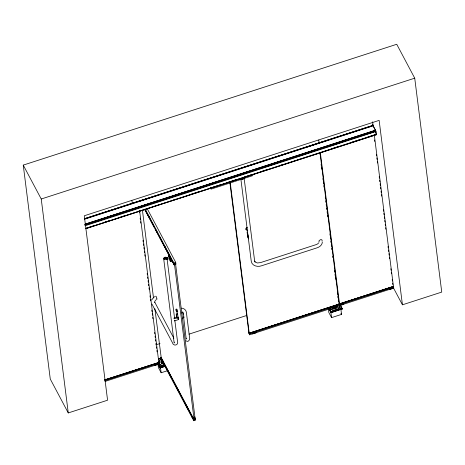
<?xml version="1.0" encoding="UTF-8"?>
<svg xmlns="http://www.w3.org/2000/svg" width="465" height="465" viewBox="0 0 465 465"><rect width="100%" height="100%" fill="white"/><g stroke="black" fill="none" stroke-linecap="round" stroke-linejoin="round"><path stroke-width="0.7" d="M173.852 318.141L176.491 317.293L176.892 317.909L176.229 313.962L177.461 313.567L178.484 319.595L174.474 320.891M176.63 317.153L176.962 317.833L176.229 313.962M376.272 134.769L375.708 130.868L372.634 125.073M332.399 308.08L332.527 308.545M336.776 306.702L336.759 307.063A2.267 1.604 -7.2 0 1 333.079 308.249L332.742 308.004L336.776 306.702L336.898 307.638M322.35 241.986C322.262 244.828 319.775 246.962 317.229 247.769L261.568 265.777C257.726 267.294 251.873 265.934 251.251 261.231L240.87 179.095M167.069 259.267C166.72 257.755 166.22 256.064 166.755 259.365M151.753 299.96L153.287 297.769M318.74 242.788L317.671 243.904L316.142 244.619L260.627 262.58L257.319 262.981L254.936 261.789L255.128 262.033L254.588 261.045L254.681 261.342L244.183 178.676M174.73 342.153L174.148 342.984L163.674 258.575M186.785 338.258L186.198 339.084L183.698 317.752M156.066 299.78L154.775 301.314L154.816 302.407L154.723 302.116L173.869 338.288M154.118 297.106L154.857 296.629M319.24 241.94A1.639 1.122 -28 0 1 319.089 240.771L320.397 239.742A1.668 1.139 -28 0 1 321.821 239.888A1.668 1.139 -28 0 1 321.972 241.056M402.434 304.813L379.138 120.377L84.275 215.777L107.578 400.208L68.262 412.932L50.272 379.033L23.25 165.11L396.738 44.274L414.728 78.172L441.75 292.09L402.434 304.813L393.611 288.184M68.262 412.932L41.24 199.008L414.728 78.172M84.334 218.73L373.081 125.323M84.386 218.817L373.133 125.416L373.226 125.794L84.525 219.207M84.444 218.957L373.197 125.538L372.593 124.498M84.775 224.258L375.534 130.188L375.575 130.537L85.508 224.386M84.833 224.363L375.546 130.305L372.564 124.597M85.496 224.264L375.534 130.549M84.99 224.932L375.708 130.868M85.049 225.048L375.813 131.072L376.266 134.705L85.479 228.78M85.095 225.136L375.813 131.072M85.136 225.74L375.796 131.572M86.124 228.216L93.721 225.757M103.387 222.63L109.601 220.619M120.65 217.045L125.486 215.481M137.913 211.459L141.366 210.343M155.176 205.873L157.251 205.205M173.823 199.845L175.892 199.171M191.086 194.26L200.066 191.353M208.349 188.674L220.09 184.872M226.996 182.64L235.97 179.734M244.259 177.055L251.856 174.596M261.522 171.469L267.735 169.458M280.168 165.435L283.621 164.319M297.431 159.85L299.501 159.181M331.958 148.678L338.171 146.673M350.598 142.65L360.956 139.297M367.862 137.065L375.458 134.606M85.49 228.548L376.15 134.379M85.467 228.681L376.272 134.728M252.873 175.607L211.058 189.133L210.465 188.017M168.801 257.505L168.568 255.68L169.272 255.454L169.562 255.843M171.126 258.616L171.451 261.191L170.44 261.522L170.051 258.476L170.754 258.249L155.252 229.007M174.381 264.754L174.073 264.852L173.834 262.981L175.706 262.376L147.219 208.692M175.631 264.347L175.944 264.248L175.706 262.376M176.572 314.607L177.804 314.212M181.548 312.997L183.297 312.707L183.919 317.473L182.228 318.386M174.154 318.426L174.561 318.293L174.317 317.868M174.195 318.787L176.834 317.938M174.451 320.763L174.857 320.635M155.88 344.867L160.024 343.525M189.028 334.143L246.34 315.596M193.766 420.726L160.867 358.736L160.687 357.329L161 357.23L193.893 419.221L193.585 419.32L193.766 420.726L195.637 420.122L195.457 418.715L194.44 416.797M158.519 359.12L161.216 358.248M158.536 359.236L161.227 358.364M159.571 361.706L158.263 362.13L160.698 366.722L164.622 365.455M160.878 361.288L162.837 360.648M104.73 379.829L158.861 362.566L104.846 380.045M104.782 379.922L158.798 362.444M339.479 303.988L393.483 286.516L393.727 288.038L339.723 305.511L339.264 304.651M109.531 378.743L117.093 376.301M125.259 373.657L131.456 371.657M140.982 368.571L144.446 367.455M156.711 363.479L158.763 362.816M356.533 298.826L358.585 298.164M368.158 295.066L374.348 293.066M379.777 291.311L387.339 288.864M313.765 312.788L315.822 312.125M328.174 308.126L331.603 307.016M104.869 380.626L158.885 363.148M339.566 304.691L393.57 287.219M339.27 304.906L249.397 333.986L248.839 332.934M390.286 288.899L391.414 288.538M255.023 332.783L252.524 333.591L252.571 333.946L256.314 332.731L256.273 332.382M105.02 381.451L159.042 363.973L139.634 211.029M249.548 334.806L339.421 305.732L339.183 304.209L249.31 333.283L249.548 334.806L248.804 332.33M165.092 365.635L160.431 367.147L158.606 363.7M340.828 308.777L341.537 314.398L331.551 317.63L330.842 312.009L340.828 308.777L339.305 305.912M165.424 366.263L160.03 368.007L165.406 366.147M330.888 312.608L342.339 308.905L340.084 304.651M342.339 308.905L330.9 312.724L328.953 308.963M157.96 364.083L158.402 367.594L161.146 372.761L167.801 370.611M195.143 418.82L195.457 418.715M249.275 333.655L230.233 182.582M163.645 363.549L163.139 363.566A2.267 1.604 -7.2 0 1 161.797 361.026L162.163 360.764L163.349 362.991M181.583 308.132C183.867 308.272 186.087 309.969 186.372 312.323L189.499 337.096C190.447 339.316 188.331 342.879 185.948 340.787M169.091 256.825L169.702 258.732L169.487 258.482M161.227 357.754L154.874 308.772M182.861 311.963L182.472 311.945L182.815 312.59M336.439 306.778L336.898 307.574M156.496 298.966L156.908 299.297A1.639 0.302 72.1 0 0 156.757 298.123L156.182 296.589A1.668 0.308 72.1 0 0 155.734 296.414M167.935 259.156L167.458 257.36L167.499 258.273M167.778 259.208L167.696 258.075M373.04 125.323L372.645 121.842M393.105 286.237L393.489 286.876L374.319 135.094M340.095 304.767L342.356 309.022M339.444 304.36L339.031 303.488M339.345 306.906L340.258 308.626L331.109 311.591L329.586 308.719M340.926 313.247L341.537 314.398M329.017 308.568L330.842 312.009M331.551 317.63L328.813 312.463L328.366 308.952M248.601 237.278L247.078 231.907L247.758 237.29L248.612 238.905M145.347 209.297L173.834 262.981M148.382 215.522L149.062 216.8M152.113 222.555L152.793 223.834M164.662 246.2L165.342 247.479M167.714 251.949L169.068 254.506M169.748 255.785L170.765 257.703M145.557 210.43L146.231 211.709M147.928 214.906L149.963 218.736M151.997 222.572L153.694 225.769M155.729 229.6L157.426 232.796M159.46 236.633L161.157 239.83M161.832 241.108L162.512 242.387M164.209 245.578L166.243 249.414M166.923 250.693L169.632 255.802M172.009 260.278L173.701 263.475M144.743 209.198L154.578 227.728M171.533 259.685L174.247 264.794L174.16 264.097L175.683 263.603L175.77 264.306M144.569 209.25L174.073 264.852M168.568 255.68L170.051 258.476M168.952 258.72L170.44 261.522M132.229 203.252L132.374 203.722M183.576 316.828L183.919 317.473M151.927 304.058L172.3 342.438C173.276 346.861 179.118 345.303 177.45 340.99L174.921 320.972M194.603 417.494L195.37 419.476L193.847 419.971L160.861 357.277L162.645 361.171M160.687 357.329L193.585 419.32M163.325 362.45L168.754 372.674M169.429 373.953L171.463 377.789M173.16 380.986L174.177 382.898M176.892 388.013L177.909 389.932M180.623 395.041L182.658 398.877M183.338 400.156L188.761 410.38M189.441 411.659L191.475 415.495M162.175 360.515L163.546 363.095M192.946 418.494L191.574 415.913L192.713 418.331M157.763 363.636L160.018 367.891M157.775 363.752L160.03 368.007M23.25 165.11L41.24 199.008M167.76 258.098L167.685 258.325M167.836 258.296L167.261 257.453L167.423 258.401M167.679 258.342L167.476 258.18M248.932 333.004L229.96 183.158M375.621 130.892L375.79 132.2M374.587 139.988L374.767 141.424M376.406 154.374L376.586 155.816M376.859 157.972L377.039 159.408M377.313 161.57L377.493 163.006M379.219 176.677L379.405 178.112M379.673 180.269L379.858 181.71M380.132 183.867L380.312 185.308M380.585 187.465L380.765 188.9M381.038 191.063L381.219 192.498M381.492 194.655L381.672 196.096M383.398 209.762L383.584 211.203M383.858 213.359L384.038 214.801M384.311 216.957L384.491 218.393M384.764 220.555L384.944 221.991M385.218 224.153L385.398 225.589M385.671 227.745L385.857 229.187M388.037 246.45L388.217 247.892M388.49 250.048L388.67 251.484M388.943 253.646L389.124 255.082M389.397 257.238L389.583 258.68M390.85 268.753L391.036 270.188M391.309 272.345L391.489 273.786M392.216 279.541L392.396 280.976M392.669 283.139L392.849 284.574M371.477 126.114L369.227 126.84M391.978 288.352L392.018 288.707L389.769 289.433L389.722 289.085M323.216 141.726L320.966 142.453M318.728 140.029L319.223 143.272M320.315 152.567L339.723 305.511M319.949 152.427L339.188 304.569M319.647 152.642L319.833 154.084M321.106 164.151L321.286 165.592M321.559 167.749L321.739 169.19M322.919 178.537L323.099 179.978M323.373 182.135L323.559 183.576M323.832 185.733L324.012 187.168M325.285 197.241L325.465 198.683M325.738 200.839L325.919 202.275M326.192 204.437L326.372 205.873M326.645 208.029L326.825 209.471M327.098 211.627L327.284 213.069M327.558 215.225L327.738 216.667M329.918 233.93L330.098 235.366M330.371 237.528L330.557 238.964M330.824 241.12L331.01 242.561M331.283 244.718L331.464 246.159M331.737 248.316L331.917 249.752M332.737 256.227L332.917 257.668M334.55 270.613L334.736 272.054M335.009 274.211L335.189 275.652M335.463 277.808L335.643 279.244M337.369 292.915L337.549 294.351M337.823 296.513L338.009 297.949M338.276 300.105L338.462 301.547M336.584 306.394L336.747 307.685M313.451 144.888L305.668 147.405M247.793 236.022L247.926 237.086M171.05 258.645L171.376 261.22M170.754 258.249L170.812 258.72M178.397 319.321L178.06 317.874L178.194 318.938M177.461 313.567L177.636 314.91M177.892 316.932L178.142 318.949M167.156 259.487L174.654 318.827M146.469 198.91L138.686 201.432M142.43 210.221L153.514 297.978M160.524 367.85L161.146 372.761M139.262 210.883L139.448 212.319M140.174 218.079L140.354 219.515M140.628 221.671L140.808 223.113M142.988 240.376L143.174 241.817M143.447 243.974L143.627 245.41M143.9 247.572L144.08 249.007M144.353 251.164L144.534 252.605M144.807 254.762L144.987 256.203M147.173 273.467L147.353 274.902M147.626 277.064L147.806 278.5M148.079 280.657L148.259 282.098M148.533 284.255L148.713 285.696M148.986 287.852L149.172 289.294M149.986 295.763L150.172 297.205M150.439 299.361L150.625 300.803M151.805 310.149L151.985 311.591M152.258 313.747L152.439 315.189M152.712 317.345L152.898 318.787M154.624 332.452L154.804 333.887M155.078 336.05L155.258 337.485M155.531 339.648L155.711 341.083M155.984 343.24L156.164 344.681M156.438 346.838L156.624 348.279M156.897 350.436L157.077 351.871M131.88 200.485L132.293 203.472M130.403 204.112L128.154 204.838M244.073 178.264A1.668 1.18 -7.2 0 1 241.736 179.281M246.752 229.786A1.668 1.139 -28 0 1 245.857 228.704A1.668 1.139 -28 0 1 247.252 227.35M247.781 230.123A1.668 1.139 -28 0 1 246.101 229.605A1.668 1.139 -28 0 1 247.084 227.949M182.931 313.55A2 1.366 -28 0 1 183.024 314.276M176.549 309.475A1.668 0.308 72.1 0 1 176.973 309.382A1.668 0.308 72.1 0 1 177.694 311.631A1.668 0.308 72.1 0 1 177.27 311.724M164.069 365.449A4.79 3.383 -7.2 0 1 159.169 363.537A4.79 3.383 -7.2 0 1 160.907 359.48M163.872 363.845A2.587 1.831 -7.2 0 1 161.221 362.81A2.587 1.831 -7.2 0 1 162.157 360.619M163.889 364.019A2.587 1.831 -7.2 0 1 163.221 364.043M162.576 363.938A2.587 1.831 -7.2 0 1 161.088 362.293A2.587 1.831 -7.2 0 1 162.779 360.538M164.064 365.391A4.79 3.383 -7.2 0 1 159.164 363.479A4.79 3.383 -7.2 0 1 160.896 359.422M330.615 309.004A4.79 3.383 -7.2 0 0 336.154 309.893A4.79 3.383 -7.2 0 0 339.264 306.208A4.79 3.383 -7.2 0 1 336.149 309.835A4.79 3.383 -7.2 0 1 330.609 308.946M337.073 306.423A2.587 1.831 -7.2 0 1 335.073 308.504A2.587 1.831 -7.2 0 1 332.091 307.528M336.951 306.139A2.587 1.831 -7.2 0 1 335.416 308.591M334.759 308.737A2.587 1.831 -7.2 0 1 333.446 308.655M332.876 308.435A2.587 1.831 -7.2 0 1 332.115 307.708M164.651 258.139C165.273 260.127 166.424 256.785 164.651 258.139M164.726 258.273C165.482 259.238 166.046 257.354 164.726 258.273M174.468 264.132L194.126 419.744L195.201 419.273L175.572 263.893L174.468 264.132M393.437 286.423L339.433 303.895L393.437 286.423M339.13 304.11L249.257 333.19L339.13 304.11M157.1 364.345L154.595 365.159L154.642 365.507L157.147 364.7L157.1 364.345M343.716 303.971L341.461 304.697L341.508 305.046L343.757 304.319L343.716 303.971M164.633 259.482A1.668 1.18 -7.2 0 0 166.987 258.156A1.668 1.18 -7.2 0 0 164.378 257.459A1.668 1.18 -7.2 0 0 164.633 259.482M175.985 310.021A1.668 0.308 72.1 0 0 177.008 312.346A1.668 0.308 72.1 0 0 176.502 309.905A1.668 0.308 72.1 0 0 175.985 310.021"/></g></svg>
